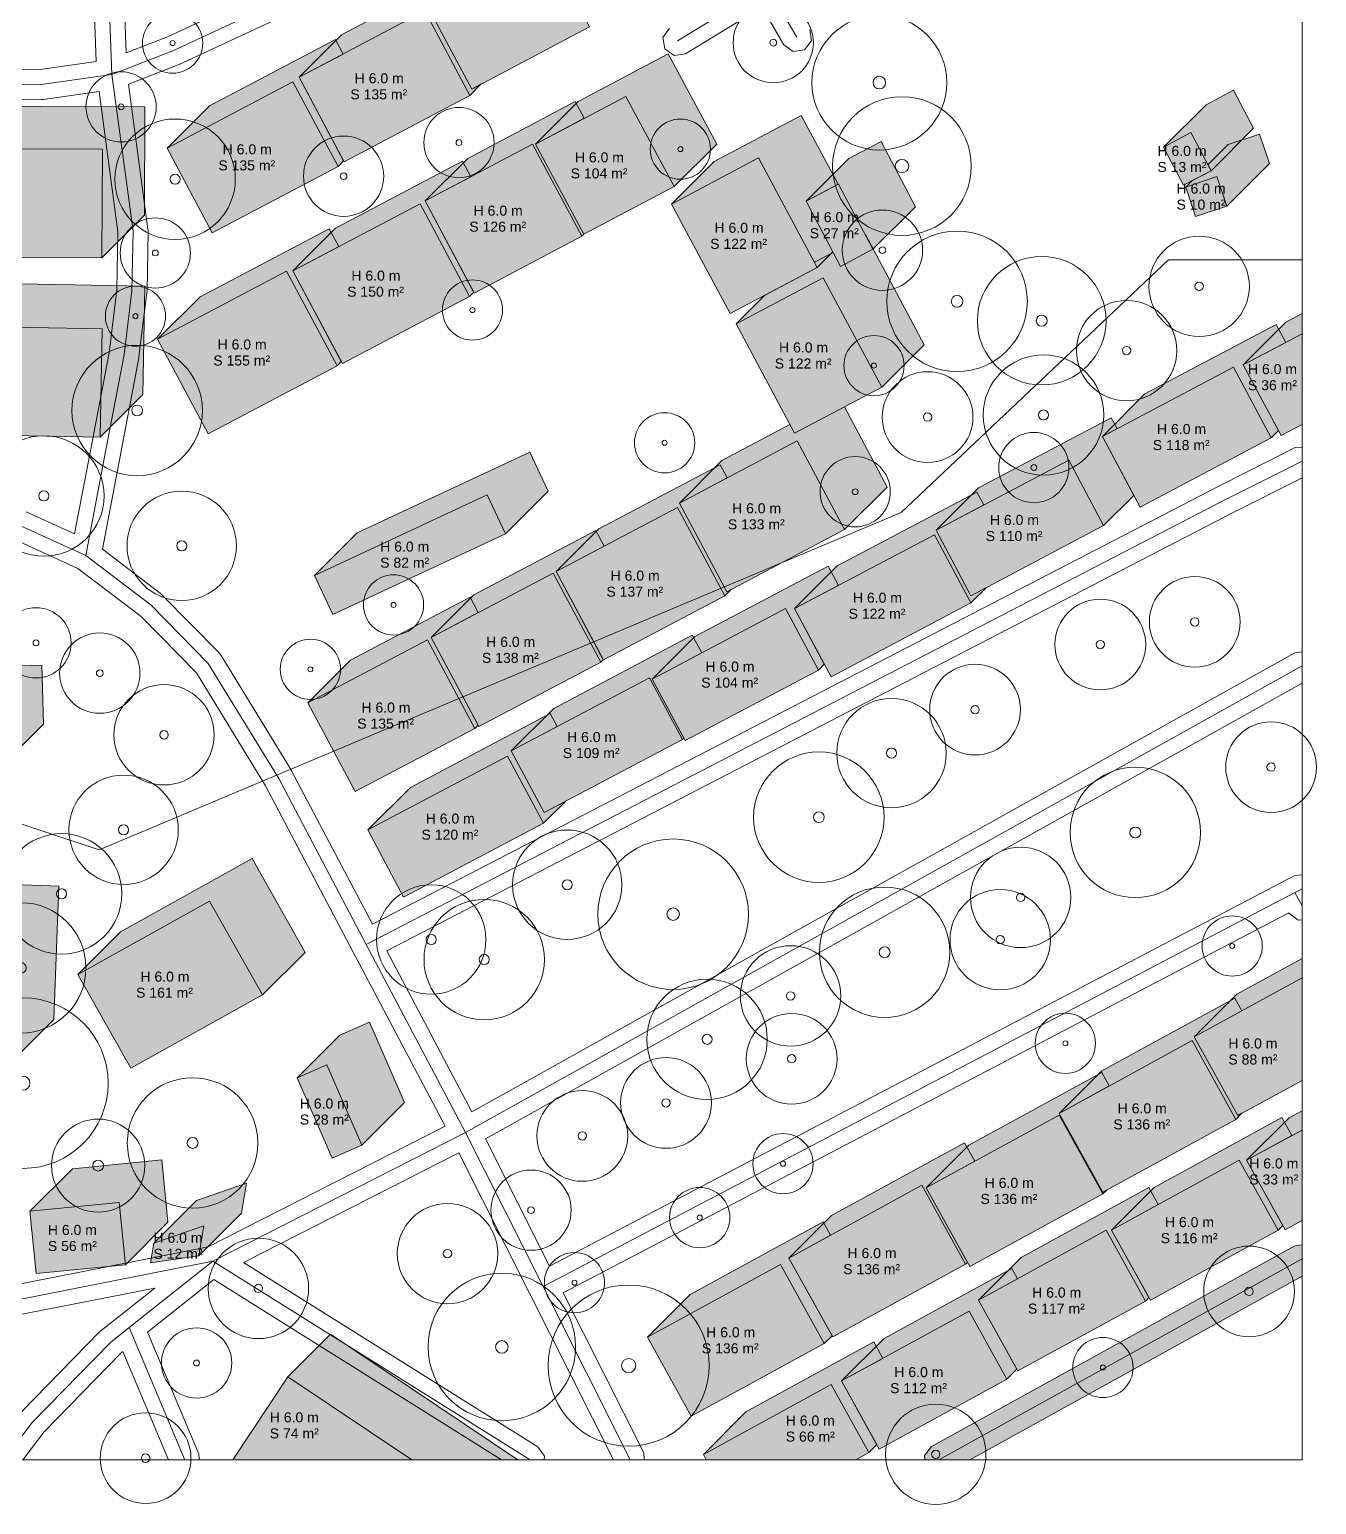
# Model space of a CAD drawing. Header units: metres. Extents: x -7 to 1019, y -7 to 1014.
# Drawn here: x 885.4 to 1013.6, y -4.5 to 142.6 of the extents above; entities that cross this region are included whole.
import ezdxf

# ---------------------------------------------------------------- set-up
doc = ezdxf.new("R2010")
doc.units = ezdxf.units.M
doc.header["$MEASUREMENT"] = 0
for name, color, linetype, lineweight, true_color in [('TPX_BUILDING_AREAS_TEXT', 7, 'CONTINUOUS', 0, 0x000000), ('TPX_BUILDING_HEIGHTS_TEXT', 7, 'CONTINUOUS', 0, 0x000000), ('TPX_BUILDINGS', 7, 'CONTINUOUS', 0, 0x000000), ('TPX_BUILDINGS_HATCH', 7, 'CONTINUOUS', 0, 0xf0f0f0), ('TPX_BUILDINGS_SHADOWS_HATCH', 7, 'CONTINUOUS', 0, 0x000000), ('TPX_BUILDINGS_SHADOWS_OUTLINES', 7, 'CONTINUOUS', 0, 0x000000), ('TPX_CONTOUR_LINES_5M', 7, 'CONTINUOUS', 0, 0x969696), ('TPX_FRAME_PROJECT', 7, 'CONTINUOUS', 0, 0x000000), ('TPX_ROADS_AXES', 7, 'CONTINUOUS', 0, 0x323232), ('TPX_ROADS_CONTOURS', 7, 'CONTINUOUS', 0, 0x646464), ('TPX_ROADS_HATCH', 7, 'CONTINUOUS', 0, 0xc8c8c8), ('TPX_VEGETATION_TREES_INDIVIDUAL', 7, 'CONTINUOUS', 0, 0x136734)]:
    doc.layers.add(name, color=color, linetype=linetype, lineweight=lineweight, true_color=true_color)
doc.styles.add('TPX_TEXTE', font='arial.ttf')

# ---------------------------------------------------------------- blocks, each defined once
blk = doc.blocks.new('TREETR005_CR064')
at = {"layer": 'TPX_VEGETATION_TREES_INDIVIDUAL'}
for radius in [6.41, 0.542]:
    blk.add_circle((0, 0, 0.04), radius, dxfattribs=at)
blk = doc.blocks.new('TREETR005_CR060')
at = {"layer": 'TPX_VEGETATION_TREES_INDIVIDUAL'}
for radius in [6, 0.5]:
    blk.add_circle((0, 0, 0.04), radius, dxfattribs=at)
blk = doc.blocks.new('TREETR006_CR070')
at = {"layer": 'TPX_VEGETATION_TREES_INDIVIDUAL'}
for radius in [7, 0.583]:
    blk.add_circle((0, 0, 0.04), radius, dxfattribs=at)
blk = doc.blocks.new('TREETR003_CR030')
at = {"layer": 'TPX_VEGETATION_TREES_INDIVIDUAL'}
for radius in [3, 0.25]:
    blk.add_circle((0, 0, 0.04), radius, dxfattribs=at)
blk = doc.blocks.new('TREETR004_CR045')
at = {"layer": 'TPX_VEGETATION_TREES_INDIVIDUAL'}
for radius in [4.52, 0.417]:
    blk.add_circle((0, 0, 0.04), radius, dxfattribs=at)
blk = doc.blocks.new('TREETR006_CR074')
at = {"layer": 'TPX_VEGETATION_TREES_INDIVIDUAL'}
for radius in [7.35, 0.625]:
    blk.add_circle((0, 0, 0.04), radius, dxfattribs=at)
blk = doc.blocks.new('TREETR003_CR040')
at = {"layer": 'TPX_VEGETATION_TREES_INDIVIDUAL'}
for radius in [4, 0.333]:
    blk.add_circle((0, 0, 0.04), radius, dxfattribs=at)
blk = doc.blocks.new('TREETR004_CR050')
at = {"layer": 'TPX_VEGETATION_TREES_INDIVIDUAL'}
for radius in [5, 0.417]:
    blk.add_circle((0, 0, 0.04), radius, dxfattribs=at)
blk = doc.blocks.new('TREETR005_CR046')
at = {"layer": 'TPX_VEGETATION_TREES_INDIVIDUAL'}
for radius in [4.64, 0.542]:
    blk.add_circle((0, 0, 0.04), radius, dxfattribs=at)
blk = doc.blocks.new('TREETR007_CR069')
at = {"layer": 'TPX_VEGETATION_TREES_INDIVIDUAL'}
for radius in [6.91, 0.667]:
    blk.add_circle((0, 0, 0.04), radius, dxfattribs=at)
blk = doc.blocks.new('TREETR005_CR055')
at = {"layer": 'TPX_VEGETATION_TREES_INDIVIDUAL'}
for radius in [5.45, 0.5]:
    blk.add_circle((0, 0, 0.04), radius, dxfattribs=at)
blk = doc.blocks.new('TREETR006_CR075')
at = {"layer": 'TPX_VEGETATION_TREES_INDIVIDUAL'}
for radius in [7.5, 0.625]:
    blk.add_circle((0, 0, 0.04), radius, dxfattribs=at)
blk = doc.blocks.new('TREETR007_CR080')
at = {"layer": 'TPX_VEGETATION_TREES_INDIVIDUAL'}
for radius in [8.03, 0.708]:
    blk.add_circle((0, 0, 0.04), radius, dxfattribs=at)
blk = doc.blocks.new('TREETR005_CR065')
at = {"layer": 'TPX_VEGETATION_TREES_INDIVIDUAL'}
for radius in [6.5, 0.542]:
    blk.add_circle((0, 0, 0.04), radius, dxfattribs=at)
blk = doc.blocks.new('TREETR003_CR035')
at = {"layer": 'TPX_VEGETATION_TREES_INDIVIDUAL'}
for radius in [3.5, 0.292]:
    blk.add_circle((0, 0, 0.04), radius, dxfattribs=at)
blk = doc.blocks.new('TREETR006_CR067')
at = {"layer": 'TPX_VEGETATION_TREES_INDIVIDUAL'}
for radius in [6.72, 0.625]:
    blk.add_circle((0, 0, 0.04), radius, dxfattribs=at)
blk = doc.blocks.new('TREETR007_CR085')
at = {"layer": 'TPX_VEGETATION_TREES_INDIVIDUAL'}
for radius in [8.5, 0.708]:
    blk.add_circle((0, 0, 0.04), radius, dxfattribs=at)

msp = doc.modelspace()

# ---------------------------------------------------------------- hatches: boundary and pattern name
at = {"layer": 'TPX_BUILDINGS_HATCH'}
for points in [[(936.67, 151.24), (924.94, 145.04), (929.43, 136.62), (941.16, 142.82), (936.67, 151.24)], [(924.75, 144.41), (912.23, 137.79), (916.73, 129.37), (929.25, 135.99), (924.75, 144.41)], [(911.61, 137.33), (899.08, 130.71), (903.58, 122.3), (916.11, 128.91), (911.61, 137.33)], [(944.78, 135.89), (935.79, 131.14), (940.59, 122.14), (949.59, 126.89), (944.78, 135.89)], [(935.5, 131.12), (924.78, 125.46), (929.68, 116.28), (940.41, 121.95), (935.5, 131.12)], [(1001.09, 132.27), (998.35, 130.82), (1000.36, 127.03), (1003.09, 128.48), (1001.09, 132.27)], [(850.97, 130.74), (850.93, 119.95), (892.59, 119.81), (892.63, 130.61), (850.97, 130.74)], [(958.02, 129.75), (949.34, 125.15), (955.17, 114.24), (963.85, 118.82), (958.02, 129.75)], [(965.99, 127.15), (962.76, 125.44), (966.19, 118.94), (969.41, 120.65), (965.99, 127.15)], [(1003.68, 127.89), (1000.57, 126.84), (1001.56, 123.91), (1004.67, 124.96), (1003.68, 127.89)], [(924.29, 125.18), (911.62, 118.5), (916.55, 109.26), (929.21, 115.95), (924.29, 125.18)], [(910.99, 118.46), (898.14, 111.68), (903.17, 102.26), (916.02, 109.04), (910.99, 118.46)], [(964.45, 117.81), (955.77, 113.22), (961.6, 102.31), (970.28, 106.89), (964.45, 117.81)], [(848.1, 113.55), (847.9, 102.76), (892.42, 101.93), (892.62, 112.72), (848.1, 113.55)], [(1012.17, 112.23), (1006.31, 109.14), (1010.08, 102.09), (1012.17, 103.19), (1012.17, 112.23)], [(1005.34, 108.91), (992.27, 102), (996.04, 94.95), (1009.1, 101.86), (1005.34, 108.91)], [(961.86, 101.55), (950.12, 95.35), (954.84, 86.51), (966.57, 92.71), (961.86, 101.55)], [(988.91, 99.62), (975.69, 92.64), (979.17, 86.12), (992.39, 93.11), (988.91, 99.62)], [(930.98, 96.17), (913.77, 88.14), (915.6, 84.25), (932.81, 92.29), (930.98, 96.17)], [(949.95, 94.92), (937.85, 88.53), (942.55, 79.71), (954.65, 86.1), (949.95, 94.92)], [(975.53, 92.2), (961.6, 84.84), (965.24, 78.03), (979.17, 85.4), (975.53, 92.2)], [(937.55, 88.37), (925.4, 81.95), (930.15, 73.07), (942.29, 79.48), (937.55, 88.37)], [(960.7, 84.83), (947.42, 77.81), (950.69, 71.68), (963.97, 78.69), (960.7, 84.83)], [(925.03, 81.73), (913.09, 75.44), (917.82, 66.6), (929.74, 72.89), (925.03, 81.73)], [(947.16, 77.94), (933.37, 70.65), (936.64, 64.51), (950.43, 71.8), (947.16, 77.94)], [(933.01, 70.12), (919.08, 62.77), (922.64, 56.07), (936.58, 63.44), (933.01, 70.12)], [(903.31, 55.68), (890.2, 48.36), (895.47, 39.01), (908.58, 46.32), (903.31, 55.68)], [(1012.17, 48.04), (1001.42, 42.16), (1005.77, 34.3), (1012.17, 37.8), (1012.17, 48.04)], [(1001.21, 41.77), (987.96, 34.52), (992.31, 26.67), (1005.56, 33.91), (1001.21, 41.77)], [(915, 39.36), (912.05, 38.06), (915.54, 30.05), (918.49, 31.35), (915, 39.36)], [(987.97, 34.35), (974.72, 27.1), (979.07, 19.24), (992.32, 26.49), (987.97, 34.35)], [(1012.17, 32.86), (1006.64, 29.84), (1010.48, 22.9), (1012.17, 23.83), (1012.17, 32.86)], [(1005.91, 29.86), (993.18, 22.89), (997.05, 15.9), (1009.77, 22.87), (1005.91, 29.86)], [(974.29, 27.35), (961.04, 20.09), (965.4, 12.23), (978.64, 19.48), (974.29, 27.35)], [(894.32, 25.64), (885.42, 24.76), (886.03, 18.55), (894.93, 19.42), (894.32, 25.64)], [(897.76, 21.58), (897.42, 19.61), (902.23, 20.32), (902.75, 23.32), (897.76, 21.58)], [(992.66, 22.88), (979.92, 15.91), (983.84, 8.84), (996.56, 15.8), (992.66, 22.88)], [(960.21, 19.46), (946.96, 12.21), (951.31, 4.35), (964.56, 11.59), (960.21, 19.46)], [(979, 14.81), (966.28, 7.85), (970.03, 1.06), (982.75, 8.02), (979, 14.81)], [(911.11, 8.26), (905.63, 0), (923.46, 0), (911.11, 8.26)], [(965.24, 7.49), (952.51, 0.53), (952.8, 0), (967.69, 0), (968.99, 0.71), (965.24, 7.49)]]:
    msp.add_hatch(color=256, dxfattribs=at).paths.add_polyline_path(points)
at = {"layer": 'TPX_BUILDINGS_SHADOWS_HATCH'}
for points in [[(916.47, 142.03), (912.23, 137.79), (924.75, 144.41), (929.25, 135.99), (930.39, 137.13), (929.43, 136.62), (924.94, 145.04), (929.6, 147.51), (929, 148.65), (916.47, 142.03)], [(903.32, 134.95), (899.08, 130.71), (911.61, 137.33), (916.11, 128.91), (916.67, 129.47), (912.23, 137.79), (916.63, 140.11), (915.85, 141.57), (903.32, 134.95)], [(940.03, 135.38), (935.79, 131.14), (944.78, 135.89), (949.59, 126.89), (953.84, 131.13), (949.02, 140.13), (940.03, 135.38)], [(929.03, 129.71), (924.78, 125.46), (935.5, 131.12), (940.41, 121.95), (940.59, 122.14), (935.79, 131.14), (940.64, 133.7), (939.75, 135.37), (929.03, 129.71)], [(1002.6, 135.06), (998.35, 130.82), (1001.09, 132.27), (1003.09, 128.48), (1007.33, 132.72), (1005.33, 136.51), (1002.6, 135.06)], [(855.21, 134.99), (850.97, 130.74), (892.63, 130.61), (892.59, 119.81), (896.83, 124.06), (896.87, 134.85), (855.21, 134.99)], [(953.58, 129.4), (949.34, 125.15), (958.02, 129.75), (963.85, 118.82), (965.42, 120.39), (962.76, 125.44), (965.93, 127.12), (962.26, 133.99), (953.58, 129.4)], [(967, 129.68), (962.76, 125.44), (965.99, 127.15), (969.41, 120.65), (973.66, 124.89), (970.23, 131.39), (967, 129.68)], [(1001.22, 127.49), (1000.57, 126.84), (1003.68, 127.89), (1004.67, 124.96), (1008.92, 129.2), (1007.92, 132.13), (1004.81, 131.08), (1002.79, 129.06), (1003.09, 128.48), (1001.22, 127.49)], [(915.86, 122.74), (911.62, 118.5), (924.29, 125.18), (929.21, 115.95), (929.63, 116.37), (924.78, 125.46), (929.35, 127.88), (928.53, 129.42), (915.86, 122.74)], [(902.38, 115.92), (898.14, 111.68), (910.99, 118.46), (916.02, 109.04), (916.44, 109.47), (911.62, 118.5), (916.19, 120.91), (915.24, 122.7), (902.38, 115.92)], [(958.61, 116.05), (955.77, 113.22), (964.45, 117.81), (970.28, 106.89), (974.52, 111.13), (968.69, 122.05), (968.68, 122.05), (969.41, 120.65), (966.19, 118.94), (965.45, 120.34), (963.57, 119.35), (963.85, 118.82), (958.61, 116.05)], [(852.34, 117.8), (848.1, 113.55), (892.62, 112.72), (892.42, 101.93), (896.66, 106.17), (896.87, 116.96), (852.34, 117.8)], [(1010.55, 113.38), (1006.31, 109.14), (1012.17, 112.23), (1012.17, 114.23), (1010.55, 113.38)], [(996.51, 106.24), (992.27, 102), (1005.34, 108.91), (1009.1, 101.86), (1009.82, 102.57), (1006.31, 109.14), (1010.53, 111.37), (1009.58, 113.15), (996.51, 106.24)], [(954.36, 99.59), (950.12, 95.35), (961.86, 101.55), (966.57, 92.71), (970.82, 96.95), (966.57, 104.93), (961.6, 102.31), (961.14, 103.17), (954.36, 99.59)], [(979.93, 96.88), (975.69, 92.64), (988.91, 99.62), (992.39, 93.11), (995.41, 96.12), (992.27, 102), (993.73, 102.77), (993.15, 103.86), (979.93, 96.88)], [(918.01, 92.38), (913.77, 88.14), (930.98, 96.17), (932.81, 92.29), (937.05, 96.54), (935.22, 100.42), (918.01, 92.38)], [(942.09, 92.77), (937.85, 88.53), (949.95, 94.92), (954.65, 86.1), (955.29, 86.75), (954.84, 86.51), (950.12, 95.35), (954.88, 97.86), (954.19, 99.16), (942.09, 92.77)], [(965.84, 89.09), (961.6, 84.84), (975.53, 92.2), (979.17, 85.4), (980.71, 86.93), (979.17, 86.12), (975.69, 92.64), (980.46, 95.16), (979.77, 96.45), (965.84, 89.09)], [(929.65, 86.19), (925.4, 81.95), (937.55, 88.37), (942.29, 79.48), (942.54, 79.73), (937.85, 88.53), (942.62, 91.05), (941.79, 92.61), (929.65, 86.19)], [(951.66, 82.06), (947.42, 77.81), (960.7, 84.83), (963.97, 78.69), (964.56, 79.28), (961.6, 84.84), (965.96, 87.15), (964.94, 89.07), (951.66, 82.06)], [(917.34, 79.68), (913.09, 75.44), (925.03, 81.73), (929.74, 72.89), (930.06, 73.22), (925.4, 81.95), (930.09, 84.43), (929.27, 85.97), (917.34, 79.68)], [(937.61, 74.89), (933.37, 70.65), (947.16, 77.94), (950.43, 71.8), (950.56, 71.93), (947.42, 77.81), (952.35, 80.42), (951.41, 82.18), (937.61, 74.89)], [(872.78, 78.8), (868.54, 74.56), (882.35, 74.94), (882.51, 69.05), (886.76, 73.3), (886.59, 79.18), (872.78, 78.8)], [(923.32, 67.01), (919.08, 62.77), (933.01, 70.12), (936.58, 63.44), (938.8, 65.65), (936.64, 64.51), (933.37, 70.65), (937.94, 73.07), (937.25, 74.37), (923.32, 67.01)], [(894.44, 52.61), (890.2, 48.36), (903.31, 55.68), (908.58, 46.32), (912.83, 50.57), (907.56, 59.93), (894.44, 52.61)], [(865.75, 57.99), (861.51, 53.75), (884.07, 52.92), (883.56, 39.62), (887.81, 43.86), (888.31, 57.16), (865.75, 57.99)], [(1005.66, 46.41), (1001.42, 42.16), (1012.17, 48.04), (1012.17, 49.97), (1005.66, 46.41)], [(992.21, 38.77), (987.96, 34.52), (1001.21, 41.77), (1005.56, 33.91), (1006.17, 34.53), (1005.77, 34.3), (1001.42, 42.16), (1006.15, 44.75), (1005.45, 46.01), (992.21, 38.77)], [(916.29, 42.3), (912.05, 38.06), (915, 39.36), (918.49, 31.35), (922.74, 35.59), (919.24, 43.6), (916.29, 42.3)], [(978.96, 31.34), (974.72, 27.1), (987.97, 34.35), (992.32, 26.49), (992.71, 26.88), (992.31, 26.67), (987.96, 34.52), (992.95, 37.25), (992.21, 38.59), (978.96, 31.34)], [(997.43, 27.13), (993.18, 22.89), (1005.91, 29.86), (1009.77, 22.87), (1010.24, 23.33), (1006.64, 29.84), (1011.15, 32.3), (1010.15, 34.1), (997.43, 27.13)], [(1010.88, 34.08), (1006.64, 29.84), (1012.17, 32.86), (1012.17, 34.78), (1010.88, 34.08)], [(965.28, 24.33), (961.04, 20.09), (974.29, 27.35), (978.64, 19.48), (978.83, 19.67), (974.72, 27.1), (979.55, 29.74), (978.53, 31.59), (965.28, 24.33)], [(889.66, 29), (885.42, 24.76), (894.32, 25.64), (894.93, 19.42), (899.17, 23.67), (898.56, 29.89), (889.66, 29)], [(902, 25.82), (897.76, 21.58), (902.75, 23.32), (902.23, 20.32), (906.48, 24.56), (906.99, 27.57), (902, 25.82)], [(984.17, 20.15), (979.92, 15.91), (992.66, 22.88), (996.56, 15.8), (996.91, 16.15), (993.18, 22.89), (997.83, 25.43), (996.9, 27.12), (984.17, 20.15)], [(951.21, 16.45), (946.96, 12.21), (960.21, 19.46), (964.56, 11.59), (965.33, 12.36), (961.04, 20.09), (965.19, 22.37), (964.45, 23.71), (951.21, 16.45)], [(970.52, 12.09), (966.28, 7.85), (979, 14.81), (982.75, 8.02), (983.74, 9.02), (979.92, 15.91), (983.81, 18.03), (983.25, 19.05), (970.52, 12.09)], [(915.35, 12.51), (911.11, 8.26), (923.46, 0), (934.04, 0), (915.35, 12.51)], [(956.75, 4.78), (952.51, 0.53), (965.24, 7.49), (968.99, 0.71), (969.78, 1.51), (966.28, 7.85), (970.39, 10.09), (969.48, 11.74), (956.75, 4.78)]]:
    msp.add_hatch(color=256, dxfattribs=at).paths.add_polyline_path(points)
at = {"layer": 'TPX_ROADS_HATCH'}
msp.add_hatch(color=256, dxfattribs=at).paths.add_polyline_path([(975.25, 1.31), (974.53, 0.41), (974.58, 0), (979.07, 0), (1012.17, 18.3), (1012.17, 21.41), (1011.44, 21.33), (975.25, 1.31)])

# ---------------------------------------------------------------- linework, layer by layer
at = {"layer": 'TPX_BUILDINGS', "elevation": 0.04}
for points in [[(936.67, 151.24), (924.94, 145.04), (929.43, 136.62), (941.16, 142.82)], [(924.75, 144.41), (912.23, 137.79), (916.73, 129.37), (929.25, 135.99)], [(911.61, 137.33), (899.08, 130.71), (903.58, 122.3), (916.11, 128.91)], [(944.78, 135.89), (935.79, 131.14), (940.59, 122.14), (949.59, 126.89)], [(935.5, 131.12), (924.78, 125.46), (929.68, 116.28), (940.41, 121.95)], [(1001.09, 132.27), (998.35, 130.82), (1000.36, 127.03), (1003.09, 128.48)], [(850.97, 130.74), (850.93, 119.95), (892.59, 119.81), (892.63, 130.61)], [(958.02, 129.75), (949.34, 125.15), (955.17, 114.24), (963.85, 118.82)], [(965.99, 127.15), (962.76, 125.44), (966.19, 118.94), (969.41, 120.65)], [(1003.68, 127.89), (1000.57, 126.84), (1001.56, 123.91), (1004.67, 124.96)], [(924.29, 125.18), (911.62, 118.5), (916.55, 109.26), (929.21, 115.95)], [(910.99, 118.46), (898.14, 111.68), (903.17, 102.26), (916.02, 109.04)], [(964.45, 117.81), (955.77, 113.22), (961.6, 102.31), (970.28, 106.89)], [(848.1, 113.55), (847.9, 102.76), (892.42, 101.93), (892.62, 112.72)], [(1012.17, 112.23), (1006.31, 109.14), (1010.08, 102.09), (1012.17, 103.19)], [(1005.34, 108.91), (992.27, 102), (996.04, 94.95), (1009.1, 101.86)], [(961.86, 101.55), (950.12, 95.35), (954.84, 86.51), (966.57, 92.71)], [(988.91, 99.62), (975.69, 92.64), (979.17, 86.12), (992.39, 93.11)], [(930.98, 96.17), (913.77, 88.14), (915.6, 84.25), (932.81, 92.29)], [(949.95, 94.92), (937.85, 88.53), (942.55, 79.71), (954.65, 86.1)], [(975.53, 92.2), (961.6, 84.84), (965.24, 78.03), (979.17, 85.4)], [(937.55, 88.37), (925.4, 81.95), (930.15, 73.07), (942.29, 79.48)], [(960.7, 84.83), (947.42, 77.81), (950.69, 71.68), (963.97, 78.69)], [(925.03, 81.73), (913.09, 75.44), (917.82, 66.6), (929.74, 72.89)], [(947.16, 77.94), (933.37, 70.65), (936.64, 64.51), (950.43, 71.8)], [(933.01, 70.12), (919.08, 62.77), (922.64, 56.07), (936.58, 63.44)], [(903.31, 55.68), (890.2, 48.36), (895.47, 39.01), (908.58, 46.32)], [(1012.17, 48.04), (1001.42, 42.16), (1005.77, 34.3), (1012.17, 37.8)], [(1001.21, 41.77), (987.96, 34.52), (992.31, 26.67), (1005.56, 33.91)], [(915, 39.36), (912.05, 38.06), (915.54, 30.05), (918.49, 31.35)], [(987.97, 34.35), (974.72, 27.1), (979.07, 19.24), (992.32, 26.49)], [(1012.17, 32.86), (1006.64, 29.84), (1010.48, 22.9), (1012.17, 23.83)], [(1005.91, 29.86), (993.18, 22.89), (997.05, 15.9), (1009.77, 22.87)], [(974.29, 27.35), (961.04, 20.09), (965.4, 12.23), (978.64, 19.48)], [(894.32, 25.64), (885.42, 24.76), (886.03, 18.55), (894.93, 19.42)], [(897.76, 21.58), (897.42, 19.61), (902.23, 20.32), (902.75, 23.32)], [(992.66, 22.88), (979.92, 15.91), (983.84, 8.84), (996.56, 15.8)], [(960.21, 19.46), (946.96, 12.21), (951.31, 4.35), (964.56, 11.59)], [(979, 14.81), (966.28, 7.85), (970.03, 1.06), (982.75, 8.02)], [(911.11, 8.26), (905.63, 0), (923.46, 0)], [(965.24, 7.49), (952.51, 0.53), (952.8, 0), (967.69, 0), (968.99, 0.71)]]:
    msp.add_lwpolyline(points, close=True, dxfattribs=at)
at = {"layer": 'TPX_BUILDINGS_SHADOWS_OUTLINES', "elevation": 0.04}
for points in [[(916.47, 142.03), (912.23, 137.79), (924.75, 144.41), (929.25, 135.99), (930.39, 137.13), (929.43, 136.62), (924.94, 145.04), (929.6, 147.51), (929, 148.65)], [(903.32, 134.95), (899.08, 130.71), (911.61, 137.33), (916.11, 128.91), (916.67, 129.47), (912.23, 137.79), (916.63, 140.11), (915.85, 141.57)], [(940.03, 135.38), (935.79, 131.14), (944.78, 135.89), (949.59, 126.89), (953.84, 131.13), (949.02, 140.13)], [(929.03, 129.71), (924.78, 125.46), (935.5, 131.12), (940.41, 121.95), (940.59, 122.14), (935.79, 131.14), (940.64, 133.7), (939.75, 135.37)], [(1002.6, 135.06), (998.35, 130.82), (1001.09, 132.27), (1003.09, 128.48), (1007.33, 132.72), (1005.33, 136.51)], [(855.21, 134.99), (850.97, 130.74), (892.63, 130.61), (892.59, 119.81), (896.83, 124.06), (896.87, 134.85)], [(953.58, 129.4), (949.34, 125.15), (958.02, 129.75), (963.85, 118.82), (965.42, 120.39), (962.76, 125.44), (965.93, 127.12), (962.26, 133.99)], [(967, 129.68), (962.76, 125.44), (965.99, 127.15), (969.41, 120.65), (973.66, 124.89), (970.23, 131.39)], [(1001.22, 127.49), (1000.57, 126.84), (1003.68, 127.89), (1004.67, 124.96), (1008.92, 129.2), (1007.92, 132.13), (1004.81, 131.08), (1002.79, 129.06), (1003.09, 128.48)], [(915.86, 122.74), (911.62, 118.5), (924.29, 125.18), (929.21, 115.95), (929.63, 116.37), (924.78, 125.46), (929.35, 127.88), (928.53, 129.42)], [(902.38, 115.92), (898.14, 111.68), (910.99, 118.46), (916.02, 109.04), (916.44, 109.47), (911.62, 118.5), (916.19, 120.91), (915.24, 122.7)], [(958.61, 116.05), (955.77, 113.22), (964.45, 117.81), (970.28, 106.89), (974.52, 111.13), (968.69, 122.05), (968.68, 122.05), (969.41, 120.65), (966.19, 118.94), (965.45, 120.34), (963.57, 119.35), (963.85, 118.82)], [(852.34, 117.8), (848.1, 113.55), (892.62, 112.72), (892.42, 101.93), (896.66, 106.17), (896.87, 116.96)], [(1010.55, 113.38), (1006.31, 109.14), (1012.17, 112.23), (1012.17, 114.23)], [(996.51, 106.24), (992.27, 102), (1005.34, 108.91), (1009.1, 101.86), (1009.82, 102.57), (1006.31, 109.14), (1010.53, 111.37), (1009.58, 113.15)], [(954.36, 99.59), (950.12, 95.35), (961.86, 101.55), (966.57, 92.71), (970.82, 96.95), (966.57, 104.93), (961.6, 102.31), (961.14, 103.17)], [(979.93, 96.88), (975.69, 92.64), (988.91, 99.62), (992.39, 93.11), (995.41, 96.12), (992.27, 102), (993.73, 102.77), (993.15, 103.86)], [(918.01, 92.38), (913.77, 88.14), (930.98, 96.17), (932.81, 92.29), (937.05, 96.54), (935.22, 100.42)], [(942.09, 92.77), (937.85, 88.53), (949.95, 94.92), (954.65, 86.1), (955.29, 86.75), (954.84, 86.51), (950.12, 95.35), (954.88, 97.86), (954.19, 99.16)], [(965.84, 89.09), (961.6, 84.84), (975.53, 92.2), (979.17, 85.4), (980.71, 86.93), (979.17, 86.12), (975.69, 92.64), (980.46, 95.16), (979.77, 96.45)], [(929.65, 86.19), (925.4, 81.95), (937.55, 88.37), (942.29, 79.48), (942.54, 79.73), (937.85, 88.53), (942.62, 91.05), (941.79, 92.61)], [(951.66, 82.06), (947.42, 77.81), (960.7, 84.83), (963.97, 78.69), (964.56, 79.28), (961.6, 84.84), (965.96, 87.15), (964.94, 89.07)], [(917.34, 79.68), (913.09, 75.44), (925.03, 81.73), (929.74, 72.89), (930.06, 73.22), (925.4, 81.95), (930.09, 84.43), (929.27, 85.97)], [(937.61, 74.89), (933.37, 70.65), (947.16, 77.94), (950.43, 71.8), (950.56, 71.93), (947.42, 77.81), (952.35, 80.42), (951.41, 82.18)], [(872.78, 78.8), (868.54, 74.56), (882.35, 74.94), (882.51, 69.05), (886.76, 73.3), (886.59, 79.18)], [(923.32, 67.01), (919.08, 62.77), (933.01, 70.12), (936.58, 63.44), (938.8, 65.65), (936.64, 64.51), (933.37, 70.65), (937.94, 73.07), (937.25, 74.37)], [(894.44, 52.61), (890.2, 48.36), (903.31, 55.68), (908.58, 46.32), (912.83, 50.57), (907.56, 59.93)], [(865.75, 57.99), (861.51, 53.75), (884.07, 52.92), (883.56, 39.62), (887.81, 43.86), (888.31, 57.16)], [(1005.66, 46.41), (1001.42, 42.16), (1012.17, 48.04), (1012.17, 49.97)], [(992.21, 38.77), (987.96, 34.52), (1001.21, 41.77), (1005.56, 33.91), (1006.17, 34.53), (1005.77, 34.3), (1001.42, 42.16), (1006.15, 44.75), (1005.45, 46.01)], [(916.29, 42.3), (912.05, 38.06), (915, 39.36), (918.49, 31.35), (922.74, 35.59), (919.24, 43.6)], [(978.96, 31.34), (974.72, 27.1), (987.97, 34.35), (992.32, 26.49), (992.71, 26.88), (992.31, 26.67), (987.96, 34.52), (992.95, 37.25), (992.21, 38.59)], [(997.43, 27.13), (993.18, 22.89), (1005.91, 29.86), (1009.77, 22.87), (1010.24, 23.33), (1006.64, 29.84), (1011.15, 32.3), (1010.15, 34.1)], [(1010.88, 34.08), (1006.64, 29.84), (1012.17, 32.86), (1012.17, 34.78)], [(965.28, 24.33), (961.04, 20.09), (974.29, 27.35), (978.64, 19.48), (978.83, 19.67), (974.72, 27.1), (979.55, 29.74), (978.53, 31.59)], [(889.66, 29), (885.42, 24.76), (894.32, 25.64), (894.93, 19.42), (899.17, 23.67), (898.56, 29.89)], [(902, 25.82), (897.76, 21.58), (902.75, 23.32), (902.23, 20.32), (906.48, 24.56), (906.99, 27.57)], [(984.17, 20.15), (979.92, 15.91), (992.66, 22.88), (996.56, 15.8), (996.91, 16.15), (993.18, 22.89), (997.83, 25.43), (996.9, 27.12)], [(951.21, 16.45), (946.96, 12.21), (960.21, 19.46), (964.56, 11.59), (965.33, 12.36), (961.04, 20.09), (965.19, 22.37), (964.45, 23.71)], [(970.52, 12.09), (966.28, 7.85), (979, 14.81), (982.75, 8.02), (983.74, 9.02), (979.92, 15.91), (983.81, 18.03), (983.25, 19.05)], [(915.35, 12.51), (911.11, 8.26), (923.46, 0), (934.04, 0)], [(956.75, 4.78), (952.51, 0.53), (965.24, 7.49), (968.99, 0.71), (969.78, 1.51), (966.28, 7.85), (970.39, 10.09), (969.48, 11.74)]]:
    msp.add_lwpolyline(points, close=True, dxfattribs=at)
at = {"layer": 'TPX_CONTOUR_LINES_5M', "elevation": 0.05}
msp.add_lwpolyline([(1012.17, 119.61), (998.85, 119.61), (972.21, 94.42), (892.3, 60.79), (839.03, 78.44), (800.43, 45.78), (781.99, 15.26), (781.99, 0)], dxfattribs=at)
at = {"layer": 'TPX_FRAME_PROJECT', "elevation": 0}
msp.add_lwpolyline([(0, 0), (1012.17, 0), (1012.17, 1007.12), (0, 1007.12)], close=True, dxfattribs=at)
at = {"layer": 'TPX_ROADS_AXES', "elevation": 0.03}
for points in [[(893.3, 273.73), (893.01, 264.39), (891.14, 204.49), (893.58, 138.06), (895.69, 122.46), (895.58, 116.52), (894.79, 110.11), (892.89, 100.12), (890.98, 90.13)], [(743.82, 219.25), (749.5, 213.66), (794.84, 169.02), (801.51, 164.31), (839.41, 142.55), (846.13, 139.9), (852.85, 138.03), (861.72, 137.15), (886.54, 137.08), (893.58, 138.06), (899.64, 140.42), (949.11, 163.46), (983.84, 186.33), (988.07, 189.63), (991.58, 194.87), (994.29, 199.22), (997.42, 207.68), (1000.54, 216.13)], [(756.75, 107.38), (794.84, 169.02), (817.58, 190.26), (820.93, 193.12), (827.33, 196.1), (849.56, 203.4), (854.35, 204.8), (863.57, 205.55), (891.14, 204.49), (900.57, 202.56), (907.87, 199.59), (914.29, 195.78), (923.05, 190.12), (949.11, 163.46), (958.85, 146.87), (961.83, 141.8)], [(949.94, 141.41), (958.85, 146.87), (978.74, 159.08), (1012.17, 179.21)], [(918.92, 51.36), (928.91, 56.52), (1004.61, 95.75), (1012.17, 99.54)], [(918.92, 51.36), (910.2, 67.9), (903.19, 79.36), (897.49, 85.17), (890.98, 90.13), (884.42, 93.11), (875.67, 94.68), (865.08, 94.95), (853.76, 92.85), (844.68, 89.95), (837.2, 85.45), (834.69, 82.01), (832.54, 79.06), (816.49, 47.89), (809.57, 34.46)], [(928.82, 32.6), (1012.17, 79.12)], [(936.54, 17.26), (1011.43, 56.52)], [(1011.43, 56.52), (1012.17, 56.91)], [(1011.43, 56.52), (1012.17, 55.21)], [(928.82, 32.6), (918.92, 51.36)], [(903.65, 19.79), (928.82, 32.6)], [(936.54, 17.26), (928.82, 32.6)], [(903.65, 19.79), (883.17, 15.73), (869.57, 15.04), (856.49, 16.19), (843.66, 19.2), (834.24, 23.18), (819.17, 29.53)], [(882.81, 0), (885.68, 3.75), (893.43, 11.69), (895.3, 13.17), (903.65, 19.79)], [(903.65, 19.79), (935.24, 0)], [(975.97, 0), (1012.17, 20.02)], [(945.23, 0), (936.54, 17.26)], [(900.85, 0), (900.82, 0.06), (895.3, 13.17)], [(900.77, 0), (900.82, 0.06)]]:
    msp.add_lwpolyline(points, dxfattribs=at)
at = {"layer": 'TPX_ROADS_CONTOURS', "elevation": 0.03}
for points in [[(854.38, 139.38), (855.82, 203.41), (863.6, 204.05), (889.69, 203.04), (892.03, 139.36), (886.43, 138.58), (861.79, 138.65)], [(892.71, 202.64), (900.13, 201.12), (907.2, 198.24), (913.5, 194.51), (922.1, 188.95), (946.55, 163.93), (899.05, 141.8), (895, 140.22)], [(975.25, 1.31), (974.53, 0.41), (974.58, 0), (979.07, 0), (1012.17, 18.3), (1012.17, 21.41), (1011.44, 21.33)]]:
    msp.add_lwpolyline(points, close=True, dxfattribs=at)
for points in [[(884.7, 0), (886.82, 2.76), (894.43, 10.57), (894.68, 10.77), (899.22, 0), (902.25, 0), (902.31, 0.2), (902.23, 0.36), (902.23, 0.59), (902.2, 0.65), (897.12, 12.7), (903.75, 17.96), (932.41, 0), (936.64, 0), (936.7, 0.34), (936.03, 1.27), (906.69, 19.66), (928.16, 30.58), (935.2, 16.59), (943.55, 0), (946.62, 0), (946.57, 0.67), (938.54, 16.62), (1010.84, 54.52), (1010.86, 54.48), (1011.76, 53.77), (1012.17, 53.82), (1012.17, 58.3), (1011.47, 58.24), (1010.74, 57.85), (937.19, 19.3), (930.81, 31.99), (1012.17, 77.4), (1012.17, 80.52), (1011.44, 80.43), (929.43, 34.66), (920.96, 50.72), (929.6, 55.19), (1005.29, 94.41), (1012.17, 97.86), (1012.17, 100.93), (1011.49, 100.88), (1003.92, 97.08), (928.22, 57.86), (919.56, 53.37), (911.52, 68.6), (911.48, 68.69), (904.47, 80.15), (904.26, 80.41), (898.56, 86.22), (898.4, 86.36), (892.63, 90.76), (894.36, 99.84), (896.27, 109.83), (896.28, 109.93), (897.07, 116.34), (897.08, 116.49), (897.19, 122.44), (897.17, 122.66), (895.23, 137.09), (900.18, 139.02), (900.27, 139.06), (948.5, 161.53)], [(949.15, 142.69), (948.48, 141.76), (948.66, 140.62), (949.59, 139.95), (950.72, 140.13), (958.33, 144.79), (960.54, 141.04), (961.45, 140.35), (962.59, 140.51), (963.28, 141.42), (963.12, 142.56)], [(861.71, 135.65), (886.53, 135.58), (886.74, 135.59), (892.3, 136.36), (894.18, 122.38), (894.08, 116.62), (893.31, 110.34), (891.42, 100.4), (889.86, 92.28), (885.04, 94.48)], [(883.97, 91.67), (890.2, 88.83), (896.49, 84.04), (902, 78.43), (908.89, 67.16), (917.6, 50.65), (926.79, 33.25), (903.16, 21.22), (882.98, 17.22)], [(883.46, 14.26), (897.86, 17.11), (894.37, 14.34), (892.5, 12.87), (892.35, 12.74), (884.61, 4.79)]]:
    msp.add_lwpolyline(points, dxfattribs=at)

# ---------------------------------------------------------------- block references
at = {"layer": 'TPX_VEGETATION_TREES_INDIVIDUAL'}
for name, p in [('TREETR003_CR030', (899.63, 141.2, 0.04)), ('TREETR003_CR040', (959.48, 141.24, 0.04)), ('TREETR006_CR067', (970.05, 137.26, 0.04)), ('TREETR003_CR035', (894.5, 134.84, 0.04)), ('TREETR007_CR069', (972.3, 128.94, 0.04)), ('TREETR003_CR035', (928.16, 131.28, 0.04)), ('TREETR005_CR060', (899.88, 127.63, 0.04)), ('TREETR003_CR030', (950.22, 130.63, 0.04)), ('TREETR003_CR040', (916.67, 127.93, 0.04)), ('TREETR003_CR035', (897.91, 120.28, 0.04)), ('TREETR003_CR040', (970.35, 120.55, 0.04)), ('TREETR006_CR070', (977.79, 115.46, 0.04)), ('TREETR004_CR050', (1001.91, 116.95, 0.04)), ('TREETR005_CR064', (986.22, 113.53, 0.04)), ('TREETR003_CR030', (895.93, 113.98, 0.04)), ('TREETR003_CR030', (929.51, 114.59, 0.04)), ('TREETR004_CR050', (994.68, 110.55, 0.04)), ('TREETR003_CR030', (969.51, 109.05, 0.04)), ('TREETR005_CR065', (896.1, 104.58, 0.04)), ('TREETR005_CR060', (986.4, 104.13, 0.04)), ('TREETR004_CR045', (974.85, 103.92, 0.04)), ('TREETR003_CR030', (948.65, 101.36, 0.04)), ('TREETR005_CR060', (886.8, 96.06, 0.04)), ('TREETR003_CR035', (985.44, 98.89, 0.04)), ('TREETR003_CR035', (967.64, 96.48, 0.04)), ('TREETR005_CR055', (900.54, 91.09, 0.04)), ('TREETR003_CR030', (921.64, 85.2, 0.04)), ('TREETR004_CR045', (1001.47, 83.51, 0.04)), ('TREETR004_CR045', (992.06, 81.25, 0.04)), ('TREETR003_CR035', (886.02, 81.42, 0.04)), ('TREETR003_CR040', (892.37, 78.4, 0.04)), ('TREETR003_CR030', (913.36, 78.78, 0.04)), ('TREETR004_CR045', (979.58, 74.76, 0.04)), ('TREETR004_CR050', (898.78, 72.25, 0.04)), ('TREETR005_CR055', (971.26, 70.43, 0.04)), ('TREETR004_CR045', (1009.08, 69.03, 0.04)), ('TREETR005_CR065', (964.02, 64.04, 0.04)), ('TREETR005_CR055', (894.75, 62.78, 0.04)), ('TREETR005_CR065', (995.55, 62.52, 0.04)), ('TREETR005_CR060', (888.57, 56.4, 0.04)), ('TREETR005_CR055', (938.95, 57.31, 0.04)), ('TREETR006_CR075', (949.5, 54.37, 0.04)), ('TREETR004_CR050', (984.12, 56.04, 0.04)), ('TREETR005_CR055', (925.4, 51.85, 0.04)), ('TREETR005_CR065', (970.57, 50.58, 0.04)), ('TREETR004_CR050', (982.09, 51.83, 0.04)), ('TREETR005_CR065', (884.5, 49.02, 0.04)), ('TREETR005_CR060', (930.68, 49.85, 0.04)), ('TREETR003_CR030', (1005.2, 51.2, 0.04)), ('TREETR004_CR050', (961.2, 46.23, 0.04)), ('TREETR005_CR060', (952.88, 41.9, 0.04)), ('TREETR007_CR085', (884.71, 37.53, 0.04)), ('TREETR004_CR045', (961.31, 39.96, 0.04)), ('TREETR003_CR030', (988.58, 41.5, 0.04)), ('TREETR004_CR045', (948.79, 35.56, 0.04)), ('TREETR005_CR065', (901.62, 31.57, 0.04)), ('TREETR004_CR045', (940.45, 32.27, 0.04)), ('TREETR005_CR046', (892.21, 29.31, 0.04)), ('TREETR003_CR030', (960.45, 29.5, 0.04)), ('TREETR003_CR040', (935.34, 24.87, 0.04)), ('TREETR003_CR030', (952.15, 24.13, 0.04)), ('TREETR004_CR050', (927.02, 20.54, 0.04)), ('TREETR004_CR050', (908.18, 17.07, 0.04)), ('TREETR003_CR030', (939.67, 17.64, 0.04)), ('TREETR004_CR045', (1006.88, 16.77, 0.04)), ('TREETR006_CR074', (932.43, 11.24, 0.04)), ('TREETR007_CR080', (945.07, 9.38, 0.04)), ('TREETR003_CR035', (902.02, 9.64, 0.04)), ('TREETR003_CR030', (992.32, 9.19, 0.04)), ('TREETR004_CR045', (896.94, 0.15, 0.04)), ('TREETR004_CR050', (975.67, 0.53, 0.04))]:
    msp.add_blockref(name, p, dxfattribs=at)

# ---------------------------------------------------------------- texts
at = {"layer": 'TPX_BUILDING_AREAS_TEXT', "style": 'TPX_TEXTE'}
for s, p in [('S 135 m²', (917.34, 135.59, 0.05)), ('S 135 m²', (904.19, 128.51, 0.05)), ('S 104 m²', (939.29, 127.71, 0.05)), ('S 13 m²', (997.75, 128.35, 0.05)), ('S 10 m²', (999.65, 124.6, 0.05)), ('S 126 m²', (929.19, 122.4, 0.05)), ('S 27 m²', (963.11, 121.75, 0.05)), ('S 122 m²', (953.19, 120.69, 0.05)), ('S 150 m²', (917.02, 115.92, 0.05)), ('S 155 m²', (903.68, 109.06, 0.05)), ('S 122 m²', (959.62, 108.76, 0.05)), ('S 36 m²', (1006.77, 106.6, 0.05)), ('S 118 m²', (997.29, 100.63, 0.05)), ('S 133 m²', (954.95, 92.73, 0.05)), ('S 110 m²', (980.64, 91.57, 0.05)), ('S 82 m²', (920.31, 88.91, 0.05)), ('S 137 m²', (942.85, 86.02, 0.05)), ('S 122 m²', (966.98, 83.82, 0.05)), ('S 138 m²', (930.45, 79.42, 0.05)), ('S 104 m²', (952.3, 76.95, 0.05)), ('S 135 m²', (918.02, 72.87, 0.05)), ('S 109 m²', (938.5, 69.93, 0.05)), ('S 120 m²', (924.43, 61.8, 0.05)), ('S 161 m²', (895.99, 46.05, 0.05)), ('S 88 m²', (1004.82, 39.39, 0.05)), ('S 28 m²', (912.3, 33.4, 0.05)), ('S 136 m²', (993.36, 32.92, 0.05)), ('S 33 m²', (1006.9, 27.43, 0.05)), ('S 136 m²', (980.12, 25.49, 0.05)), ('S 116 m²', (998.08, 21.58, 0.05)), ('S 56 m²', (887.2, 20.8, 0.05)), ('S 12 m²', (897.72, 20.02, 0.05)), ('S 136 m²', (966.44, 18.49, 0.05)), ('S 117 m²', (984.85, 14.56, 0.05)), ('S 136 m²', (952.36, 10.6, 0.05)), ('S 112 m²', (971.12, 6.63, 0.05)), ('S 74 m²', (909.31, 2.12, 0.05)), ('S 66 m²', (960.72, 1.8, 0.05))]:
    msp.add_text(s, height=1, dxfattribs=at).set_placement(p)
at = {"layer": 'TPX_BUILDING_HEIGHTS_TEXT', "style": 'TPX_TEXTE'}
for p in [(917.77, 137.19, 0.05), (904.62, 130.11, 0.05), (997.75, 129.95, 0.05), (939.71, 129.31, 0.05), (999.65, 126.2, 0.05), (929.62, 124, 0.05), (963.11, 123.35, 0.05), (953.62, 122.29, 0.05), (917.44, 117.52, 0.05), (904.11, 110.66, 0.05), (960.05, 110.36, 0.05), (1006.77, 108.2, 0.05), (997.71, 102.23, 0.05), (955.37, 94.33, 0.05), (981.06, 93.17, 0.05), (920.31, 90.51, 0.05), (943.27, 87.62, 0.05), (967.41, 85.42, 0.05), (930.87, 81.02, 0.05), (952.72, 78.55, 0.05), (918.44, 74.47, 0.05), (938.93, 71.53, 0.05), (924.85, 63.4, 0.05), (896.42, 47.65, 0.05), (1004.82, 40.99, 0.05), (912.3, 35, 0.05), (993.79, 34.52, 0.05), (1006.9, 29.03, 0.05), (980.54, 27.09, 0.05), (998.5, 23.18, 0.05), (887.2, 22.4, 0.05), (897.72, 21.62, 0.05), (966.87, 20.09, 0.05), (985.27, 16.16, 0.05), (952.79, 12.2, 0.05), (971.54, 8.23, 0.05), (909.31, 3.72, 0.05), (960.72, 3.4, 0.05)]:
    msp.add_text('H 6.0 m', height=1, dxfattribs=at).set_placement(p)

doc.saveas('drawing.dxf')
